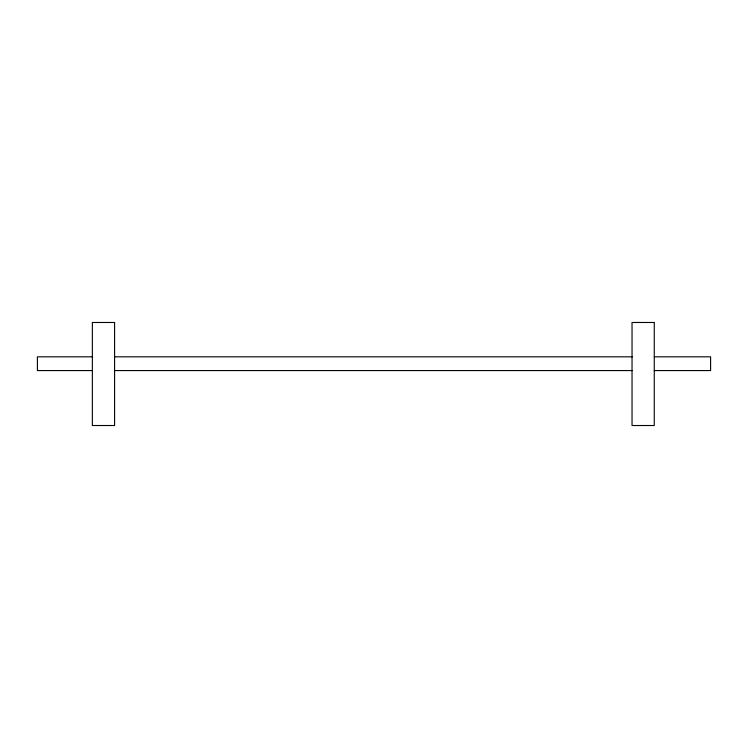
<?xml version="1.0" encoding="UTF-8"?>
<svg xmlns="http://www.w3.org/2000/svg" width="748" height="748" viewBox="0 0 748 748"><rect width="100%" height="100%" fill="white"/><g stroke="black" fill="none" stroke-linecap="round" stroke-linejoin="round"><path stroke-width="1.12" d="M92.359 356.824L37.4 356.824L37.4 370.569L92.359 370.569M114.538 356.824L632.294 356.824M654.266 356.824L710.6 356.824L710.6 370.569L654.266 370.569M114.538 370.569L632.294 370.569M114.584 322.481L92.359 322.481L92.359 425.519L114.584 425.519L114.584 322.481M654.266 322.481L632.032 322.481L632.032 425.519L654.266 425.519L654.266 322.481"/></g></svg>
